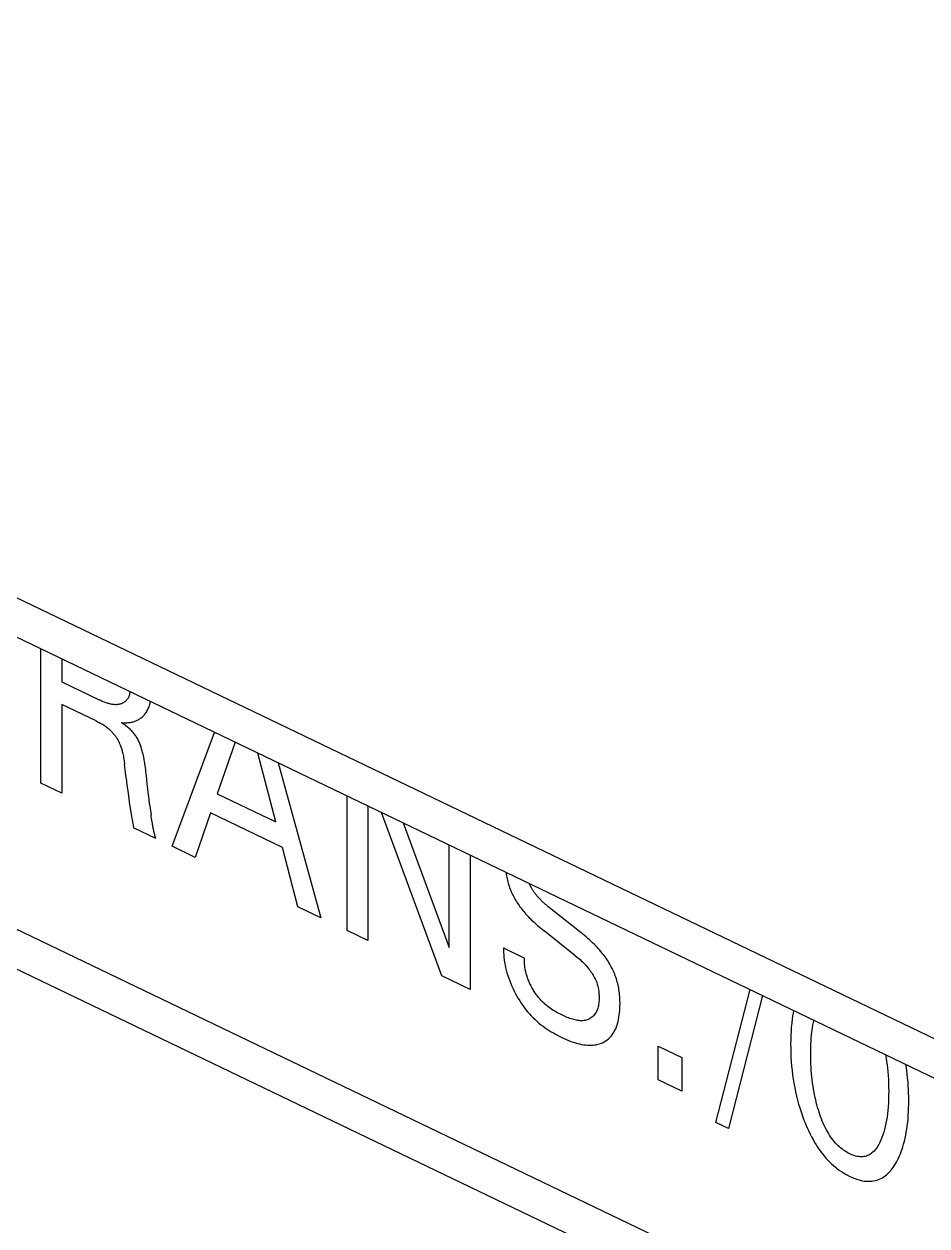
# Model space of a CAD drawing. Extents: x 0 to 420, y 0 to 297.
# Drawn here: x 173.65 to 181.82, y 126.36 to 137.24 of the extents above; entities that cross this region are included whole.
import ezdxf

# ---------------------------------------------------------------- set-up
doc = ezdxf.new("R2010")
doc.units = 0
doc.header["$LTSCALE"] = 23.1
doc.layers.add('40000_ISO', color=7, linetype='CONTINUOUS')

msp = doc.modelspace()

# ---------------------------------------------------------------- linework, layer by layer
at = {"layer": '40000_ISO', "color": 7, "linetype": 'CONTINUOUS'}
for p, q in [((151.239, 142.789), (204.65, 117.116)), ((151.446, 142.332), (204.857, 116.658)), ((210.089, 111.497), (156.678, 137.171)), ((156.884, 136.713), (210.296, 111.04)), ((173.803, 130.368), (173.803, 131.585)), ((173.992, 131.494), (173.992, 131.285)), ((173.992, 131.285), (174.33, 131.123)), ((174.586, 131.13), (174.583, 131.125)), ((174.589, 131.135), (174.586, 131.13)), ((174.592, 131.14), (174.589, 131.135)), ((174.595, 131.146), (174.592, 131.14)), ((174.598, 131.152), (174.595, 131.146)), ((174.6, 131.158), (174.598, 131.152)), ((174.602, 131.164), (174.6, 131.158)), ((174.604, 131.17), (174.602, 131.164)), ((174.606, 131.177), (174.604, 131.17)), ((174.608, 131.183), (174.606, 131.177)), ((174.609, 131.19), (174.608, 131.183)), ((174.61, 131.197), (174.609, 131.19)), ((173.992, 131.082), (173.992, 130.277)), ((174.305, 130.932), (173.992, 131.082)), ((174.338, 131.119), (174.33, 131.123)), ((174.346, 131.116), (174.338, 131.119)), ((174.354, 131.112), (174.346, 131.116)), ((174.362, 131.109), (174.354, 131.112)), ((174.37, 131.106), (174.362, 131.109)), ((174.378, 131.102), (174.37, 131.106)), ((174.386, 131.099), (174.378, 131.102)), ((174.394, 131.097), (174.386, 131.099)), ((174.402, 131.094), (174.394, 131.097)), ((174.409, 131.091), (174.402, 131.094)), ((174.417, 131.089), (174.409, 131.091)), ((174.425, 131.087), (174.417, 131.089)), ((174.433, 131.085), (174.425, 131.087)), ((174.44, 131.084), (174.433, 131.085)), ((174.448, 131.082), (174.44, 131.084)), ((174.456, 131.081), (174.448, 131.082)), ((174.463, 131.08), (174.456, 131.081)), ((174.471, 131.08), (174.463, 131.08)), ((174.478, 131.079), (174.471, 131.08)), ((174.485, 131.079), (174.478, 131.079)), ((174.491, 131.08), (174.485, 131.079)), ((174.498, 131.08), (174.491, 131.08)), ((174.504, 131.081), (174.498, 131.08)), ((174.51, 131.082), (174.504, 131.081)), ((174.516, 131.083), (174.51, 131.082)), ((174.521, 131.084), (174.516, 131.083)), ((174.527, 131.086), (174.521, 131.084)), ((174.533, 131.088), (174.527, 131.086)), ((174.538, 131.09), (174.533, 131.088)), ((174.543, 131.093), (174.538, 131.09)), ((174.548, 131.095), (174.543, 131.093)), ((174.553, 131.098), (174.548, 131.095)), ((174.558, 131.101), (174.553, 131.098)), ((174.563, 131.105), (174.558, 131.101)), ((174.567, 131.108), (174.563, 131.105)), ((174.571, 131.112), (174.567, 131.108)), ((174.575, 131.116), (174.571, 131.112)), ((174.579, 131.12), (174.575, 131.116)), ((174.583, 131.125), (174.579, 131.12)), ((174.758, 131.013), (174.763, 131.021)), ((174.763, 131.021), (174.767, 131.029)), ((174.767, 131.029), (174.771, 131.038)), ((174.771, 131.038), (174.775, 131.046)), ((174.775, 131.046), (174.779, 131.055)), ((174.779, 131.055), (174.782, 131.064)), ((174.782, 131.064), (174.785, 131.074)), ((174.785, 131.074), (174.788, 131.083)), ((174.788, 131.083), (174.791, 131.093)), ((174.791, 131.093), (174.793, 131.101)), ((174.793, 131.101), (174.794, 131.109)), ((174.305, 130.932), (174.314, 130.927)), ((174.314, 130.927), (174.323, 130.922)), ((174.323, 130.922), (174.332, 130.918)), ((174.332, 130.918), (174.341, 130.912)), ((174.341, 130.912), (174.351, 130.907)), ((174.542, 130.91), (174.531, 130.917)), ((174.531, 130.917), (174.542, 130.916)), ((174.542, 130.916), (174.552, 130.916)), ((174.552, 130.916), (174.563, 130.915)), ((174.563, 130.915), (174.574, 130.915)), ((174.574, 130.915), (174.584, 130.916)), ((174.584, 130.916), (174.594, 130.917)), ((174.594, 130.917), (174.604, 130.918)), ((174.604, 130.918), (174.614, 130.919)), ((174.614, 130.919), (174.623, 130.921)), ((174.623, 130.921), (174.633, 130.923)), ((174.633, 130.923), (174.64, 130.925)), ((174.64, 130.925), (174.648, 130.927)), ((174.648, 130.927), (174.655, 130.93)), ((174.655, 130.93), (174.662, 130.933)), ((174.662, 130.933), (174.669, 130.936)), ((174.669, 130.936), (174.676, 130.939)), ((174.676, 130.939), (174.684, 130.943)), ((174.684, 130.943), (174.691, 130.947)), ((174.691, 130.947), (174.698, 130.951)), ((174.698, 130.951), (174.705, 130.956)), ((174.705, 130.956), (174.712, 130.961)), ((174.712, 130.961), (174.719, 130.967)), ((174.719, 130.967), (174.725, 130.973)), ((174.725, 130.973), (174.731, 130.979)), ((174.731, 130.979), (174.737, 130.985)), ((174.737, 130.985), (174.742, 130.991)), ((174.742, 130.991), (174.748, 130.998)), ((174.748, 130.998), (174.753, 131.006)), ((174.753, 131.006), (174.758, 131.013)), ((174.351, 130.907), (174.36, 130.902)), ((174.36, 130.902), (174.369, 130.896)), ((174.369, 130.896), (174.378, 130.89)), ((174.378, 130.89), (174.385, 130.885)), ((174.385, 130.885), (174.391, 130.881)), ((174.391, 130.881), (174.398, 130.876)), ((174.398, 130.876), (174.405, 130.871)), ((174.405, 130.871), (174.411, 130.865)), ((174.411, 130.865), (174.418, 130.86)), ((174.418, 130.86), (174.424, 130.854)), ((174.424, 130.854), (174.431, 130.848)), ((174.431, 130.848), (174.437, 130.842)), ((174.437, 130.842), (174.443, 130.837)), ((174.443, 130.837), (174.448, 130.831)), ((174.448, 130.831), (174.453, 130.826)), ((174.453, 130.826), (174.459, 130.82)), ((174.459, 130.82), (174.464, 130.814)), ((174.464, 130.814), (174.469, 130.808)), ((174.469, 130.808), (174.473, 130.802)), ((174.553, 130.902), (174.542, 130.91)), ((174.565, 130.894), (174.553, 130.902)), ((174.576, 130.886), (174.565, 130.894)), ((174.587, 130.877), (174.576, 130.886)), ((174.595, 130.87), (174.587, 130.877)), ((174.603, 130.864), (174.595, 130.87)), ((174.61, 130.857), (174.603, 130.864)), ((174.618, 130.849), (174.61, 130.857)), ((174.625, 130.842), (174.618, 130.849)), ((174.633, 130.834), (174.625, 130.842)), ((174.639, 130.827), (174.633, 130.834)), ((174.645, 130.82), (174.639, 130.827)), ((174.651, 130.812), (174.645, 130.82)), ((174.657, 130.805), (174.651, 130.812)), ((174.662, 130.797), (174.657, 130.805)), ((174.99, 129.798), (175.375, 130.829)), ((174.473, 130.802), (174.478, 130.795)), ((174.478, 130.795), (174.483, 130.789)), ((174.483, 130.789), (174.487, 130.782)), ((174.487, 130.782), (174.491, 130.776)), ((174.491, 130.776), (174.495, 130.769)), ((174.495, 130.769), (174.499, 130.762)), ((174.499, 130.762), (174.502, 130.755)), ((174.502, 130.755), (174.506, 130.749)), ((174.506, 130.749), (174.509, 130.742)), ((174.509, 130.742), (174.512, 130.735)), ((174.512, 130.735), (174.516, 130.728)), ((174.516, 130.728), (174.518, 130.721)), ((174.518, 130.721), (174.522, 130.711)), ((174.522, 130.711), (174.526, 130.702)), ((174.526, 130.702), (174.529, 130.693)), ((174.667, 130.789), (174.662, 130.797)), ((174.673, 130.781), (174.667, 130.789)), ((174.678, 130.772), (174.673, 130.781)), ((174.682, 130.763), (174.678, 130.772)), ((174.687, 130.754), (174.682, 130.763)), ((174.691, 130.745), (174.687, 130.754)), ((174.695, 130.736), (174.691, 130.745)), ((174.698, 130.727), (174.695, 130.736)), ((174.702, 130.718), (174.698, 130.727)), ((174.705, 130.709), (174.702, 130.718)), ((174.711, 130.694), (174.705, 130.709)), ((174.715, 130.678), (174.711, 130.694)), ((175.56, 130.74), (175.398, 130.273)), ((174.529, 130.693), (174.532, 130.684)), ((174.532, 130.684), (174.535, 130.674)), ((174.535, 130.674), (174.538, 130.665)), ((174.538, 130.665), (174.54, 130.656)), ((174.54, 130.656), (174.542, 130.647)), ((174.542, 130.647), (174.545, 130.637)), ((174.545, 130.637), (174.547, 130.625)), ((174.547, 130.625), (174.55, 130.612)), ((174.55, 130.612), (174.552, 130.6)), ((174.552, 130.6), (174.555, 130.587)), ((174.555, 130.587), (174.556, 130.575)), ((174.72, 130.663), (174.715, 130.678)), ((174.724, 130.648), (174.72, 130.663)), ((174.728, 130.633), (174.724, 130.648)), ((174.731, 130.618), (174.728, 130.633)), ((174.734, 130.603), (174.731, 130.618)), ((174.738, 130.584), (174.734, 130.603)), ((175.93, 130.018), (175.767, 130.641)), ((174.556, 130.575), (174.558, 130.563)), ((174.558, 130.563), (174.56, 130.551)), ((174.56, 130.551), (174.561, 130.538)), ((174.575, 130.418), (174.561, 130.538)), ((174.741, 130.565), (174.738, 130.584)), ((174.744, 130.546), (174.741, 130.565)), ((174.747, 130.527), (174.744, 130.546)), ((174.749, 130.509), (174.747, 130.527)), ((174.752, 130.49), (174.749, 130.509)), ((174.754, 130.471), (174.752, 130.49)), ((175.95, 130.553), (176.336, 129.151)), ((173.992, 130.277), (173.803, 130.368)), ((174.575, 130.418), (174.579, 130.377)), ((174.579, 130.377), (174.584, 130.336)), ((174.758, 130.436), (174.754, 130.471)), ((174.765, 130.364), (174.758, 130.436)), ((174.584, 130.336), (174.589, 130.295)), ((174.589, 130.295), (174.595, 130.254)), ((174.771, 130.316), (174.765, 130.364)), ((174.777, 130.267), (174.771, 130.316)), ((174.782, 130.224), (174.777, 130.267)), ((175.398, 130.273), (175.93, 130.018)), ((174.595, 130.254), (174.598, 130.227)), ((174.598, 130.227), (174.602, 130.2)), ((174.602, 130.2), (174.606, 130.172)), ((174.606, 130.172), (174.61, 130.145)), ((174.787, 130.18), (174.782, 130.224)), ((174.787, 130.18), (174.8, 130.081)), ((176.575, 129.036), (176.575, 130.253)), ((176.763, 130.162), (176.763, 128.945)), ((174.61, 130.145), (174.614, 130.117)), ((174.614, 130.117), (174.619, 130.09)), ((174.619, 130.09), (174.623, 130.065)), ((174.623, 130.065), (174.628, 130.04)), ((174.802, 130.066), (174.8, 130.081)), ((174.804, 130.05), (174.802, 130.066)), ((174.807, 130.035), (174.804, 130.05)), ((175.337, 130.099), (175.2, 129.697)), ((175.99, 129.785), (175.337, 130.099)), ((177.432, 128.624), (176.886, 130.103)), ((174.628, 130.04), (174.632, 130.016)), ((174.632, 130.016), (174.638, 129.991)), ((174.638, 129.991), (174.643, 129.966)), ((174.844, 129.869), (174.643, 129.966)), ((174.809, 130.02), (174.807, 130.035)), ((174.812, 130.004), (174.809, 130.02)), ((174.814, 129.995), (174.812, 130.004)), ((174.815, 129.986), (174.814, 129.995)), ((174.817, 129.976), (174.815, 129.986)), ((174.819, 129.967), (174.817, 129.976)), ((174.821, 129.957), (174.819, 129.967)), ((174.823, 129.948), (174.821, 129.957)), ((174.825, 129.938), (174.823, 129.948)), ((174.827, 129.929), (174.825, 129.938)), ((177.082, 130.009), (177.498, 128.882)), ((174.829, 129.92), (174.827, 129.929)), ((174.832, 129.912), (174.829, 129.92)), ((174.834, 129.903), (174.832, 129.912)), ((174.836, 129.895), (174.834, 129.903)), ((174.839, 129.886), (174.836, 129.895)), ((174.841, 129.878), (174.839, 129.886)), ((174.844, 129.869), (174.841, 129.878)), ((175.2, 129.697), (174.99, 129.798)), ((176.129, 129.25), (175.99, 129.785)), ((177.498, 128.882), (177.498, 129.809)), ((177.687, 129.718), (177.687, 128.501)), ((178.012, 129.562), (178.013, 129.552)), ((178.013, 129.552), (178.015, 129.542)), ((178.015, 129.542), (178.016, 129.531)), ((178.016, 129.531), (178.019, 129.518)), ((178.019, 129.518), (178.022, 129.504)), ((178.022, 129.504), (178.025, 129.491)), ((178.025, 129.491), (178.028, 129.477)), ((178.028, 129.477), (178.032, 129.464)), ((178.032, 129.464), (178.036, 129.45)), ((178.036, 129.45), (178.041, 129.436)), ((178.041, 129.436), (178.045, 129.423)), ((178.045, 129.423), (178.051, 129.409)), ((178.051, 129.409), (178.055, 129.397)), ((178.055, 129.397), (178.06, 129.386)), ((178.226, 129.454), (178.224, 129.46)), ((178.229, 129.447), (178.226, 129.454)), ((178.232, 129.441), (178.229, 129.447)), ((178.235, 129.435), (178.232, 129.441)), ((178.239, 129.428), (178.235, 129.435)), ((178.242, 129.422), (178.239, 129.428)), ((178.246, 129.416), (178.242, 129.422)), ((178.249, 129.41), (178.246, 129.416)), ((178.253, 129.403), (178.249, 129.41)), ((178.257, 129.397), (178.253, 129.403)), ((178.261, 129.391), (178.257, 129.397)), ((178.265, 129.385), (178.261, 129.391)), ((178.06, 129.386), (178.065, 129.374)), ((178.065, 129.374), (178.07, 129.362)), ((178.07, 129.362), (178.076, 129.351)), ((178.076, 129.351), (178.082, 129.34)), ((178.082, 129.34), (178.088, 129.328)), ((178.088, 129.328), (178.094, 129.317)), ((178.094, 129.317), (178.101, 129.306)), ((178.101, 129.306), (178.107, 129.295)), ((178.107, 129.295), (178.115, 129.283)), ((178.115, 129.283), (178.122, 129.272)), ((178.269, 129.379), (178.265, 129.385)), ((178.274, 129.373), (178.269, 129.379)), ((178.278, 129.368), (178.274, 129.373)), ((178.282, 129.362), (178.278, 129.368)), ((178.287, 129.356), (178.282, 129.362)), ((178.292, 129.35), (178.287, 129.356)), ((178.298, 129.343), (178.292, 129.35)), ((178.303, 129.337), (178.298, 129.343)), ((178.309, 129.331), (178.303, 129.337)), ((178.314, 129.324), (178.309, 129.331)), ((178.32, 129.318), (178.314, 129.324)), ((178.326, 129.312), (178.32, 129.318)), ((178.331, 129.307), (178.326, 129.312)), ((178.337, 129.301), (178.331, 129.307)), ((178.343, 129.295), (178.337, 129.301)), ((178.349, 129.29), (178.343, 129.295)), ((178.355, 129.284), (178.349, 129.29)), ((178.361, 129.279), (178.355, 129.284)), ((176.336, 129.151), (176.129, 129.25)), ((178.122, 129.272), (178.13, 129.261)), ((178.13, 129.261), (178.138, 129.25)), ((178.138, 129.25), (178.146, 129.239)), ((178.146, 129.239), (178.155, 129.228)), ((178.155, 129.228), (178.163, 129.217)), ((178.163, 129.217), (178.172, 129.207)), ((178.172, 129.207), (178.182, 129.195)), ((178.182, 129.195), (178.192, 129.184)), ((178.192, 129.184), (178.202, 129.173)), ((178.202, 129.173), (178.212, 129.162)), ((178.367, 129.273), (178.361, 129.279)), ((178.373, 129.268), (178.367, 129.273)), ((178.38, 129.263), (178.373, 129.268)), ((178.386, 129.258), (178.38, 129.263)), ((178.392, 129.253), (178.386, 129.258)), ((178.677, 129.027), (178.392, 129.253)), ((178.212, 129.162), (178.223, 129.151)), ((178.223, 129.151), (178.233, 129.14)), ((178.233, 129.14), (178.244, 129.129)), ((178.244, 129.129), (178.255, 129.119)), ((178.255, 129.119), (178.269, 129.106)), ((178.269, 129.106), (178.284, 129.093)), ((178.284, 129.093), (178.298, 129.08)), ((178.298, 129.08), (178.313, 129.067)), ((178.313, 129.067), (178.327, 129.055)), ((176.763, 128.945), (176.575, 129.036)), ((178.327, 129.055), (178.342, 129.043)), ((178.342, 129.043), (178.357, 129.031)), ((178.636, 128.81), (178.357, 129.031)), ((178.693, 129.015), (178.677, 129.027)), ((178.708, 129.002), (178.693, 129.015)), ((178.723, 128.99), (178.708, 129.002)), ((178.738, 128.977), (178.723, 128.99)), ((178.753, 128.963), (178.738, 128.977)), ((178.768, 128.95), (178.753, 128.963)), ((177.989, 128.877), (177.989, 128.856)), ((177.989, 128.877), (178.18, 128.785)), ((177.989, 128.856), (177.989, 128.835)), ((178.783, 128.936), (178.768, 128.95)), ((178.796, 128.924), (178.783, 128.936)), ((178.809, 128.912), (178.796, 128.924)), ((178.821, 128.899), (178.809, 128.912)), ((178.833, 128.886), (178.821, 128.899)), ((178.846, 128.873), (178.833, 128.886)), ((178.858, 128.86), (178.846, 128.873)), ((178.869, 128.846), (178.858, 128.86)), ((178.879, 128.834), (178.869, 128.846)), ((177.989, 128.835), (177.991, 128.813)), ((177.991, 128.813), (177.993, 128.791)), ((177.993, 128.791), (177.995, 128.768)), ((177.995, 128.768), (177.999, 128.745)), ((177.999, 128.745), (178.003, 128.722)), ((178.178, 128.76), (178.179, 128.768)), ((178.178, 128.751), (178.178, 128.76)), ((178.178, 128.742), (178.178, 128.751)), ((178.179, 128.733), (178.178, 128.742)), ((178.179, 128.777), (178.18, 128.785)), ((178.179, 128.768), (178.179, 128.777)), ((178.636, 128.81), (178.648, 128.801)), ((178.648, 128.801), (178.659, 128.791)), ((178.659, 128.791), (178.671, 128.782)), ((178.671, 128.782), (178.682, 128.772)), ((178.682, 128.772), (178.693, 128.761)), ((178.693, 128.761), (178.704, 128.751)), ((178.704, 128.751), (178.715, 128.74)), ((178.715, 128.74), (178.726, 128.729)), ((178.889, 128.821), (178.879, 128.834)), ((178.899, 128.809), (178.889, 128.821)), ((178.909, 128.796), (178.899, 128.809)), ((178.918, 128.783), (178.909, 128.796)), ((178.927, 128.77), (178.918, 128.783)), ((178.936, 128.757), (178.927, 128.77)), ((178.943, 128.744), (178.936, 128.757)), ((178.951, 128.731), (178.943, 128.744)), ((178.003, 128.722), (178.009, 128.699)), ((178.009, 128.699), (178.015, 128.675)), ((178.015, 128.675), (178.021, 128.651)), ((178.021, 128.651), (178.029, 128.627)), ((178.029, 128.627), (178.037, 128.603)), ((178.18, 128.724), (178.179, 128.733)), ((178.181, 128.715), (178.18, 128.724)), ((178.182, 128.705), (178.181, 128.715)), ((178.183, 128.696), (178.182, 128.705)), ((178.185, 128.686), (178.183, 128.696)), ((178.187, 128.677), (178.185, 128.686)), ((178.189, 128.667), (178.187, 128.677)), ((178.191, 128.657), (178.189, 128.667)), ((178.194, 128.648), (178.191, 128.657)), ((178.197, 128.638), (178.194, 128.648)), ((178.2, 128.628), (178.197, 128.638)), ((178.203, 128.618), (178.2, 128.628)), ((178.726, 128.729), (178.737, 128.717)), ((178.737, 128.717), (178.747, 128.706)), ((178.747, 128.706), (178.757, 128.694)), ((178.757, 128.694), (178.765, 128.683)), ((178.765, 128.683), (178.773, 128.673)), ((178.773, 128.673), (178.781, 128.662)), ((178.781, 128.662), (178.788, 128.652)), ((178.788, 128.652), (178.795, 128.641)), ((178.795, 128.641), (178.802, 128.63)), ((178.802, 128.63), (178.808, 128.619)), ((178.958, 128.718), (178.951, 128.731)), ((178.965, 128.705), (178.958, 128.718)), ((178.972, 128.692), (178.965, 128.705)), ((178.978, 128.679), (178.972, 128.692)), ((178.984, 128.666), (178.978, 128.679)), ((178.99, 128.652), (178.984, 128.666)), ((178.996, 128.639), (178.99, 128.652)), ((179.001, 128.625), (178.996, 128.639)), ((177.687, 128.501), (177.432, 128.624)), ((178.037, 128.603), (178.046, 128.579)), ((178.046, 128.579), (178.055, 128.555)), ((178.055, 128.555), (178.065, 128.531)), ((178.065, 128.531), (178.076, 128.508)), ((178.206, 128.608), (178.203, 128.618)), ((178.21, 128.598), (178.206, 128.608)), ((178.214, 128.589), (178.21, 128.598)), ((178.218, 128.579), (178.214, 128.589)), ((178.222, 128.569), (178.218, 128.579)), ((178.226, 128.559), (178.222, 128.569)), ((178.231, 128.549), (178.226, 128.559)), ((178.236, 128.539), (178.231, 128.549)), ((178.241, 128.53), (178.236, 128.539)), ((178.246, 128.52), (178.241, 128.53)), ((178.251, 128.51), (178.246, 128.52)), ((178.808, 128.619), (178.814, 128.607)), ((178.814, 128.607), (178.82, 128.596)), ((178.82, 128.596), (178.825, 128.585)), ((178.825, 128.585), (178.83, 128.573)), ((178.83, 128.573), (178.834, 128.562)), ((178.834, 128.562), (178.838, 128.55)), ((178.838, 128.55), (178.841, 128.539)), ((178.841, 128.539), (178.844, 128.528)), ((178.844, 128.528), (178.846, 128.516)), ((179.006, 128.611), (179.001, 128.625)), ((179.011, 128.597), (179.006, 128.611)), ((179.015, 128.583), (179.011, 128.597)), ((179.019, 128.568), (179.015, 128.583)), ((179.023, 128.554), (179.019, 128.568)), ((179.026, 128.541), (179.023, 128.554)), ((179.029, 128.527), (179.026, 128.541)), ((179.032, 128.513), (179.029, 128.527)), ((178.076, 128.508), (178.087, 128.486)), ((178.087, 128.486), (178.098, 128.463)), ((178.098, 128.463), (178.11, 128.441)), ((178.11, 128.441), (178.123, 128.42)), ((178.123, 128.42), (178.136, 128.398)), ((178.257, 128.501), (178.251, 128.51)), ((178.262, 128.491), (178.257, 128.501)), ((178.268, 128.482), (178.262, 128.491)), ((178.274, 128.473), (178.268, 128.482)), ((178.28, 128.464), (178.274, 128.473)), ((178.286, 128.455), (178.28, 128.464)), ((178.293, 128.446), (178.286, 128.455)), ((178.299, 128.438), (178.293, 128.446)), ((178.306, 128.429), (178.299, 128.438)), ((178.313, 128.421), (178.306, 128.429)), ((178.32, 128.413), (178.313, 128.421)), ((178.327, 128.405), (178.32, 128.413)), ((178.846, 128.516), (178.848, 128.505)), ((178.848, 128.505), (178.85, 128.494)), ((178.85, 128.494), (178.852, 128.483)), ((178.852, 128.483), (178.853, 128.471)), ((178.853, 128.471), (178.853, 128.46)), ((178.853, 128.46), (178.854, 128.449)), ((178.854, 128.449), (178.854, 128.437)), ((178.854, 128.437), (178.854, 128.424)), ((178.854, 128.424), (178.854, 128.412)), ((178.854, 128.412), (178.854, 128.4)), ((179.034, 128.498), (179.032, 128.513)), ((179.037, 128.482), (179.034, 128.498)), ((179.038, 128.467), (179.037, 128.482)), ((179.04, 128.452), (179.038, 128.467)), ((179.041, 128.437), (179.04, 128.452)), ((179.042, 128.422), (179.041, 128.437)), ((179.043, 128.408), (179.042, 128.422)), ((179.912, 127.297), (180.221, 128.5)), ((180.333, 128.446), (180.024, 127.243)), ((178.136, 128.398), (178.149, 128.377)), ((178.149, 128.377), (178.164, 128.356)), ((178.164, 128.356), (178.178, 128.336)), ((178.178, 128.336), (178.193, 128.317)), ((178.193, 128.317), (178.209, 128.297)), ((178.334, 128.397), (178.327, 128.405)), ((178.341, 128.39), (178.334, 128.397)), ((178.349, 128.383), (178.341, 128.39)), ((178.356, 128.376), (178.349, 128.383)), ((178.364, 128.369), (178.356, 128.376)), ((178.372, 128.362), (178.364, 128.369)), ((178.38, 128.355), (178.372, 128.362)), ((178.392, 128.346), (178.38, 128.355)), ((178.404, 128.337), (178.392, 128.346)), ((178.416, 128.328), (178.404, 128.337)), ((178.428, 128.32), (178.416, 128.328)), ((178.441, 128.312), (178.428, 128.32)), ((178.453, 128.304), (178.441, 128.312)), ((178.466, 128.297), (178.453, 128.304)), ((178.832, 128.304), (178.827, 128.295)), ((178.836, 128.313), (178.832, 128.304)), ((178.839, 128.323), (178.836, 128.313)), ((178.842, 128.333), (178.839, 128.323)), ((178.845, 128.343), (178.842, 128.333)), ((178.848, 128.354), (178.845, 128.343)), ((178.85, 128.365), (178.848, 128.354)), ((178.851, 128.377), (178.85, 128.365)), ((178.853, 128.388), (178.851, 128.377)), ((178.854, 128.4), (178.853, 128.388)), ((179.04, 128.29), (179.041, 128.311)), ((179.041, 128.311), (179.043, 128.332)), ((179.043, 128.393), (179.043, 128.408)), ((179.044, 128.379), (179.043, 128.393)), ((179.043, 128.353), (179.044, 128.366)), ((179.043, 128.332), (179.043, 128.353)), ((179.044, 128.366), (179.044, 128.379)), ((180.614, 128.311), (180.609, 128.286)), ((178.209, 128.297), (178.225, 128.279)), ((178.225, 128.279), (178.241, 128.261)), ((178.241, 128.261), (178.258, 128.244)), ((178.258, 128.244), (178.275, 128.228)), ((178.275, 128.228), (178.293, 128.212)), ((178.293, 128.212), (178.31, 128.197)), ((178.31, 128.197), (178.328, 128.182)), ((178.479, 128.29), (178.466, 128.297)), ((178.491, 128.283), (178.479, 128.29)), ((178.504, 128.277), (178.491, 128.283)), ((178.517, 128.27), (178.504, 128.277)), ((178.529, 128.264), (178.517, 128.27)), ((178.542, 128.259), (178.529, 128.264)), ((178.554, 128.253), (178.542, 128.259)), ((178.566, 128.248), (178.554, 128.253)), ((178.578, 128.243), (178.566, 128.248)), ((178.59, 128.239), (178.578, 128.243)), ((178.602, 128.235), (178.59, 128.239)), ((178.614, 128.231), (178.602, 128.235)), ((178.626, 128.228), (178.614, 128.231)), ((178.637, 128.225), (178.626, 128.228)), ((178.649, 128.222), (178.637, 128.225)), ((178.66, 128.22), (178.649, 128.222)), ((178.672, 128.219), (178.66, 128.22)), ((178.683, 128.218), (178.672, 128.219)), ((178.694, 128.218), (178.683, 128.218)), ((178.704, 128.218), (178.694, 128.218)), ((178.715, 128.219), (178.704, 128.218)), ((178.725, 128.221), (178.715, 128.219)), ((178.735, 128.223), (178.725, 128.221)), ((178.745, 128.226), (178.735, 128.223)), ((178.754, 128.229), (178.745, 128.226)), ((178.764, 128.233), (178.754, 128.229)), ((178.772, 128.238), (178.764, 128.233)), ((178.781, 128.243), (178.772, 128.238)), ((178.789, 128.249), (178.781, 128.243)), ((178.797, 128.256), (178.789, 128.249)), ((178.804, 128.262), (178.797, 128.256)), ((178.81, 128.27), (178.804, 128.262)), ((178.817, 128.278), (178.81, 128.27)), ((178.822, 128.286), (178.817, 128.278)), ((178.827, 128.295), (178.822, 128.286)), ((179.017, 128.178), (179.022, 128.194)), ((179.022, 128.194), (179.026, 128.211)), ((179.026, 128.211), (179.03, 128.23)), ((179.03, 128.23), (179.034, 128.25)), ((179.034, 128.25), (179.037, 128.27)), ((179.037, 128.27), (179.04, 128.29)), ((180.597, 128.197), (180.593, 128.161)), ((180.601, 128.234), (180.597, 128.197)), ((180.605, 128.26), (180.601, 128.234)), ((180.609, 128.286), (180.605, 128.26)), ((180.789, 128.179), (180.793, 128.201)), ((180.793, 128.201), (180.798, 128.223)), ((178.328, 128.182), (178.347, 128.168)), ((178.347, 128.168), (178.365, 128.155)), ((178.365, 128.155), (178.384, 128.142)), ((178.384, 128.142), (178.403, 128.13)), ((178.403, 128.13), (178.422, 128.118)), ((178.422, 128.118), (178.441, 128.107)), ((178.441, 128.107), (178.46, 128.096)), ((178.46, 128.096), (178.479, 128.086)), ((178.479, 128.086), (178.498, 128.076)), ((178.963, 128.078), (178.973, 128.091)), ((178.973, 128.091), (178.982, 128.104)), ((178.982, 128.104), (178.99, 128.117)), ((178.99, 128.117), (178.998, 128.132)), ((178.998, 128.132), (179.005, 128.146)), ((179.005, 128.146), (179.011, 128.162)), ((179.011, 128.162), (179.017, 128.178)), ((180.589, 128.085), (180.588, 128.047)), ((180.591, 128.123), (180.589, 128.085)), ((180.593, 128.161), (180.591, 128.123)), ((180.774, 128.061), (180.777, 128.089)), ((180.777, 128.089), (180.779, 128.112)), ((180.779, 128.112), (180.782, 128.135)), ((180.782, 128.135), (180.786, 128.157)), ((180.786, 128.157), (180.789, 128.179)), ((178.498, 128.076), (178.517, 128.067)), ((178.517, 128.067), (178.538, 128.057)), ((178.538, 128.057), (178.558, 128.048)), ((178.558, 128.048), (178.579, 128.039)), ((178.579, 128.039), (178.599, 128.031)), ((178.599, 128.031), (178.62, 128.024)), ((178.62, 128.024), (178.64, 128.018)), ((178.64, 128.018), (178.66, 128.012)), ((178.66, 128.012), (178.678, 128.008)), ((178.678, 128.008), (178.696, 128.004)), ((178.696, 128.004), (178.714, 128.001)), ((178.714, 128.001), (178.732, 127.999)), ((178.732, 127.999), (178.749, 127.997)), ((178.749, 127.997), (178.766, 127.996)), ((178.766, 127.996), (178.783, 127.996)), ((178.783, 127.996), (178.799, 127.997)), ((178.799, 127.997), (178.814, 127.999)), ((178.814, 127.999), (178.829, 128.001)), ((178.829, 128.001), (178.844, 128.005)), ((178.844, 128.005), (178.858, 128.009)), ((178.858, 128.009), (178.872, 128.014)), ((178.872, 128.014), (178.885, 128.019)), ((178.885, 128.019), (178.9, 128.027)), ((178.9, 128.027), (178.914, 128.035)), ((178.914, 128.035), (178.927, 128.044)), ((178.927, 128.044), (178.94, 128.055)), ((178.94, 128.055), (178.952, 128.066)), ((178.952, 128.066), (178.963, 128.078)), ((179.388, 127.684), (179.388, 127.987)), ((179.388, 127.987), (179.602, 127.884)), ((180.588, 128.047), (180.587, 128.008)), ((180.587, 128.008), (180.588, 127.969)), ((180.769, 127.947), (180.77, 127.976)), ((180.77, 127.976), (180.771, 128.005)), ((180.771, 128.005), (180.772, 128.033)), ((180.772, 128.033), (180.774, 128.061)), ((179.602, 127.884), (179.602, 127.581)), ((180.588, 127.969), (180.589, 127.929)), ((180.589, 127.929), (180.59, 127.889)), ((180.59, 127.889), (180.593, 127.848)), ((180.769, 127.919), (180.769, 127.947)), ((180.769, 127.889), (180.769, 127.919)), ((180.77, 127.859), (180.769, 127.889)), ((181.446, 127.912), (181.451, 127.88)), ((181.451, 127.88), (181.456, 127.849)), ((180.593, 127.848), (180.596, 127.807)), ((180.596, 127.807), (180.601, 127.766)), ((180.601, 127.766), (180.605, 127.728)), ((180.771, 127.829), (180.77, 127.859)), ((180.772, 127.799), (180.771, 127.829)), ((180.774, 127.769), (180.772, 127.799)), ((180.777, 127.738), (180.774, 127.769)), ((181.456, 127.849), (181.46, 127.818)), ((181.46, 127.818), (181.464, 127.788)), ((181.464, 127.788), (181.467, 127.757)), ((181.467, 127.757), (181.47, 127.721)), ((181.635, 127.793), (181.63, 127.823)), ((181.639, 127.763), (181.635, 127.793)), ((181.643, 127.733), (181.639, 127.763)), ((179.602, 127.581), (179.388, 127.684)), ((180.605, 127.728), (180.611, 127.69)), ((180.611, 127.69), (180.617, 127.652)), ((180.617, 127.652), (180.624, 127.614)), ((180.779, 127.71), (180.777, 127.738)), ((180.783, 127.682), (180.779, 127.71)), ((180.786, 127.654), (180.783, 127.682)), ((180.79, 127.626), (180.786, 127.654)), ((181.47, 127.721), (181.472, 127.685)), ((181.472, 127.685), (181.473, 127.65)), ((181.473, 127.65), (181.474, 127.614)), ((181.646, 127.698), (181.643, 127.733)), ((181.65, 127.664), (181.646, 127.698)), ((181.652, 127.629), (181.65, 127.664)), ((180.624, 127.614), (180.632, 127.575)), ((180.632, 127.575), (180.641, 127.536)), ((180.795, 127.597), (180.79, 127.626)), ((180.8, 127.569), (180.795, 127.597)), ((180.804, 127.546), (180.8, 127.569)), ((180.809, 127.524), (180.804, 127.546)), ((181.474, 127.544), (181.473, 127.509)), ((181.474, 127.614), (181.475, 127.579)), ((181.475, 127.579), (181.474, 127.544)), ((181.654, 127.595), (181.652, 127.629)), ((181.655, 127.562), (181.654, 127.595)), ((181.656, 127.528), (181.655, 127.562)), ((180.641, 127.536), (180.65, 127.5)), ((180.65, 127.5), (180.66, 127.464)), ((180.66, 127.464), (180.671, 127.428)), ((180.814, 127.501), (180.809, 127.524)), ((180.82, 127.478), (180.814, 127.501)), ((180.826, 127.456), (180.82, 127.478)), ((180.832, 127.433), (180.826, 127.456)), ((180.839, 127.41), (180.832, 127.433)), ((181.47, 127.44), (181.467, 127.406)), ((181.472, 127.475), (181.47, 127.44)), ((181.473, 127.509), (181.472, 127.475)), ((181.655, 127.428), (181.656, 127.461)), ((181.656, 127.495), (181.656, 127.528)), ((181.656, 127.461), (181.656, 127.495)), ((180.671, 127.428), (180.682, 127.392)), ((180.682, 127.392), (180.695, 127.355)), ((180.695, 127.355), (180.708, 127.319)), ((180.845, 127.39), (180.839, 127.41)), ((180.852, 127.37), (180.845, 127.39)), ((180.859, 127.35), (180.852, 127.37)), ((180.866, 127.33), (180.859, 127.35)), ((180.874, 127.31), (180.866, 127.33)), ((181.46, 127.346), (181.455, 127.317)), ((181.464, 127.376), (181.46, 127.346)), ((181.467, 127.406), (181.464, 127.376)), ((181.647, 127.297), (181.65, 127.329)), ((181.65, 127.329), (181.652, 127.362)), ((181.652, 127.362), (181.654, 127.395)), ((181.654, 127.395), (181.655, 127.428)), ((180.024, 127.243), (179.912, 127.297)), ((180.708, 127.319), (180.718, 127.293)), ((180.718, 127.293), (180.729, 127.268)), ((180.729, 127.268), (180.74, 127.242)), ((180.74, 127.242), (180.751, 127.217)), ((180.751, 127.217), (180.763, 127.192)), ((180.883, 127.29), (180.874, 127.31)), ((180.892, 127.27), (180.883, 127.29)), ((180.901, 127.25), (180.892, 127.27)), ((180.912, 127.23), (180.901, 127.25)), ((180.921, 127.214), (180.912, 127.23)), ((180.93, 127.199), (180.921, 127.214)), ((181.437, 127.234), (181.43, 127.209)), ((181.444, 127.259), (181.437, 127.234)), ((181.45, 127.288), (181.444, 127.259)), ((181.455, 127.317), (181.45, 127.288)), ((181.634, 127.209), (181.639, 127.237)), ((181.639, 127.237), (181.643, 127.266)), ((181.643, 127.266), (181.647, 127.297)), ((180.763, 127.192), (180.776, 127.167)), ((180.776, 127.167), (180.79, 127.142)), ((180.79, 127.142), (180.804, 127.117)), ((180.804, 127.117), (180.819, 127.093)), ((180.939, 127.183), (180.93, 127.199)), ((180.949, 127.168), (180.939, 127.183)), ((180.96, 127.153), (180.949, 127.168)), ((180.971, 127.138), (180.96, 127.153)), ((180.982, 127.124), (180.971, 127.138)), ((180.994, 127.111), (180.982, 127.124)), ((181.006, 127.098), (180.994, 127.111)), ((181.392, 127.11), (181.385, 127.097)), ((181.398, 127.124), (181.392, 127.11)), ((181.405, 127.138), (181.398, 127.124)), ((181.414, 127.161), (181.405, 127.138)), ((181.423, 127.185), (181.414, 127.161)), ((181.43, 127.209), (181.423, 127.185)), ((181.61, 127.1), (181.617, 127.127)), ((181.617, 127.127), (181.624, 127.154)), ((181.624, 127.154), (181.629, 127.181)), ((181.629, 127.181), (181.634, 127.209)), ((180.819, 127.093), (180.832, 127.073)), ((180.832, 127.073), (180.846, 127.052)), ((180.846, 127.052), (180.86, 127.032)), ((180.86, 127.032), (180.875, 127.013)), ((180.875, 127.013), (180.891, 126.994)), ((180.891, 126.994), (180.907, 126.975)), ((181.018, 127.086), (181.006, 127.098)), ((181.03, 127.075), (181.018, 127.086)), ((181.043, 127.064), (181.03, 127.075)), ((181.056, 127.054), (181.043, 127.064)), ((181.069, 127.044), (181.056, 127.054)), ((181.082, 127.036), (181.069, 127.044)), ((181.095, 127.027), (181.082, 127.036)), ((181.108, 127.02), (181.095, 127.027)), ((181.122, 127.013), (181.108, 127.02)), ((181.135, 127.007), (181.122, 127.013)), ((181.149, 127.002), (181.135, 127.007)), ((181.162, 126.997), (181.149, 127.002)), ((181.175, 126.993), (181.162, 126.997)), ((181.284, 126.997), (181.273, 126.993)), ((181.294, 127.002), (181.284, 126.997)), ((181.304, 127.008), (181.294, 127.002)), ((181.314, 127.014), (181.304, 127.008)), ((181.323, 127.021), (181.314, 127.014)), ((181.332, 127.028), (181.323, 127.021)), ((181.342, 127.038), (181.332, 127.028)), ((181.352, 127.049), (181.342, 127.038)), ((181.361, 127.06), (181.352, 127.049)), ((181.369, 127.072), (181.361, 127.06)), ((181.377, 127.084), (181.369, 127.072)), ((181.385, 127.097), (181.377, 127.084)), ((181.564, 126.975), (181.573, 126.994)), ((181.573, 126.994), (181.581, 127.014)), ((181.581, 127.014), (181.589, 127.034)), ((181.589, 127.034), (181.596, 127.054)), ((181.596, 127.054), (181.603, 127.075)), ((181.603, 127.075), (181.61, 127.1)), ((180.907, 126.975), (180.923, 126.957)), ((180.923, 126.957), (180.94, 126.94)), ((180.94, 126.94), (180.957, 126.923)), ((180.957, 126.923), (180.974, 126.908)), ((180.974, 126.908), (180.992, 126.893)), ((180.992, 126.893), (181.01, 126.878)), ((181.188, 126.99), (181.175, 126.993)), ((181.201, 126.988), (181.188, 126.99)), ((181.213, 126.987), (181.201, 126.988)), ((181.226, 126.986), (181.213, 126.987)), ((181.238, 126.986), (181.226, 126.986)), ((181.25, 126.988), (181.238, 126.986)), ((181.261, 126.99), (181.25, 126.988)), ((181.273, 126.993), (181.261, 126.99)), ((181.504, 126.875), (181.515, 126.89)), ((181.515, 126.89), (181.525, 126.905)), ((181.525, 126.905), (181.535, 126.921)), ((181.535, 126.921), (181.546, 126.939)), ((181.546, 126.939), (181.555, 126.957)), ((181.555, 126.957), (181.564, 126.975)), ((181.01, 126.878), (181.028, 126.865)), ((181.028, 126.865), (181.047, 126.852)), ((181.047, 126.852), (181.065, 126.84)), ((181.065, 126.84), (181.084, 126.829)), ((181.084, 126.829), (181.103, 126.819)), ((181.103, 126.819), (181.122, 126.809)), ((181.122, 126.809), (181.141, 126.801)), ((181.141, 126.801), (181.16, 126.793)), ((181.16, 126.793), (181.178, 126.786)), ((181.178, 126.786), (181.197, 126.78)), ((181.197, 126.78), (181.216, 126.775)), ((181.369, 126.776), (181.384, 126.781)), ((181.384, 126.781), (181.398, 126.787)), ((181.398, 126.787), (181.412, 126.794)), ((181.412, 126.794), (181.425, 126.802)), ((181.425, 126.802), (181.44, 126.812)), ((181.44, 126.812), (181.454, 126.823)), ((181.454, 126.823), (181.468, 126.834)), ((181.468, 126.834), (181.48, 126.847)), ((181.48, 126.847), (181.493, 126.861)), ((181.493, 126.861), (181.504, 126.875)), ((181.216, 126.775), (181.234, 126.77)), ((181.234, 126.77), (181.252, 126.767)), ((181.252, 126.767), (181.27, 126.765)), ((181.27, 126.765), (181.287, 126.764)), ((181.287, 126.764), (181.304, 126.764)), ((181.304, 126.764), (181.321, 126.766)), ((181.321, 126.766), (181.337, 126.768)), ((181.337, 126.768), (181.353, 126.771)), ((181.353, 126.771), (181.369, 126.776))]:
    msp.add_line(p, q, dxfattribs=at)

doc.saveas('drawing.dxf')
